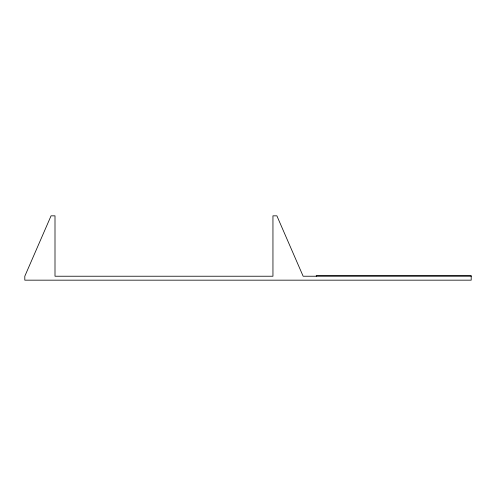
<?xml version="1.0" encoding="UTF-8"?>
<svg xmlns="http://www.w3.org/2000/svg" width="496" height="496" viewBox="0 0 496 496"><rect width="100%" height="100%" fill="white"/><g stroke="black" fill="none" stroke-linecap="round" stroke-linejoin="round"><path stroke-width="0.74" d="M471.2 276.229L303.143 276.229L276.886 215.834L272.949 215.834L272.949 276.229L55 276.229L55 215.834L51.057 215.834L24.8 276.229L24.8 280.166L471.2 280.166L471.2 275.571L316.274 275.571L316.274 276.229"/></g></svg>
